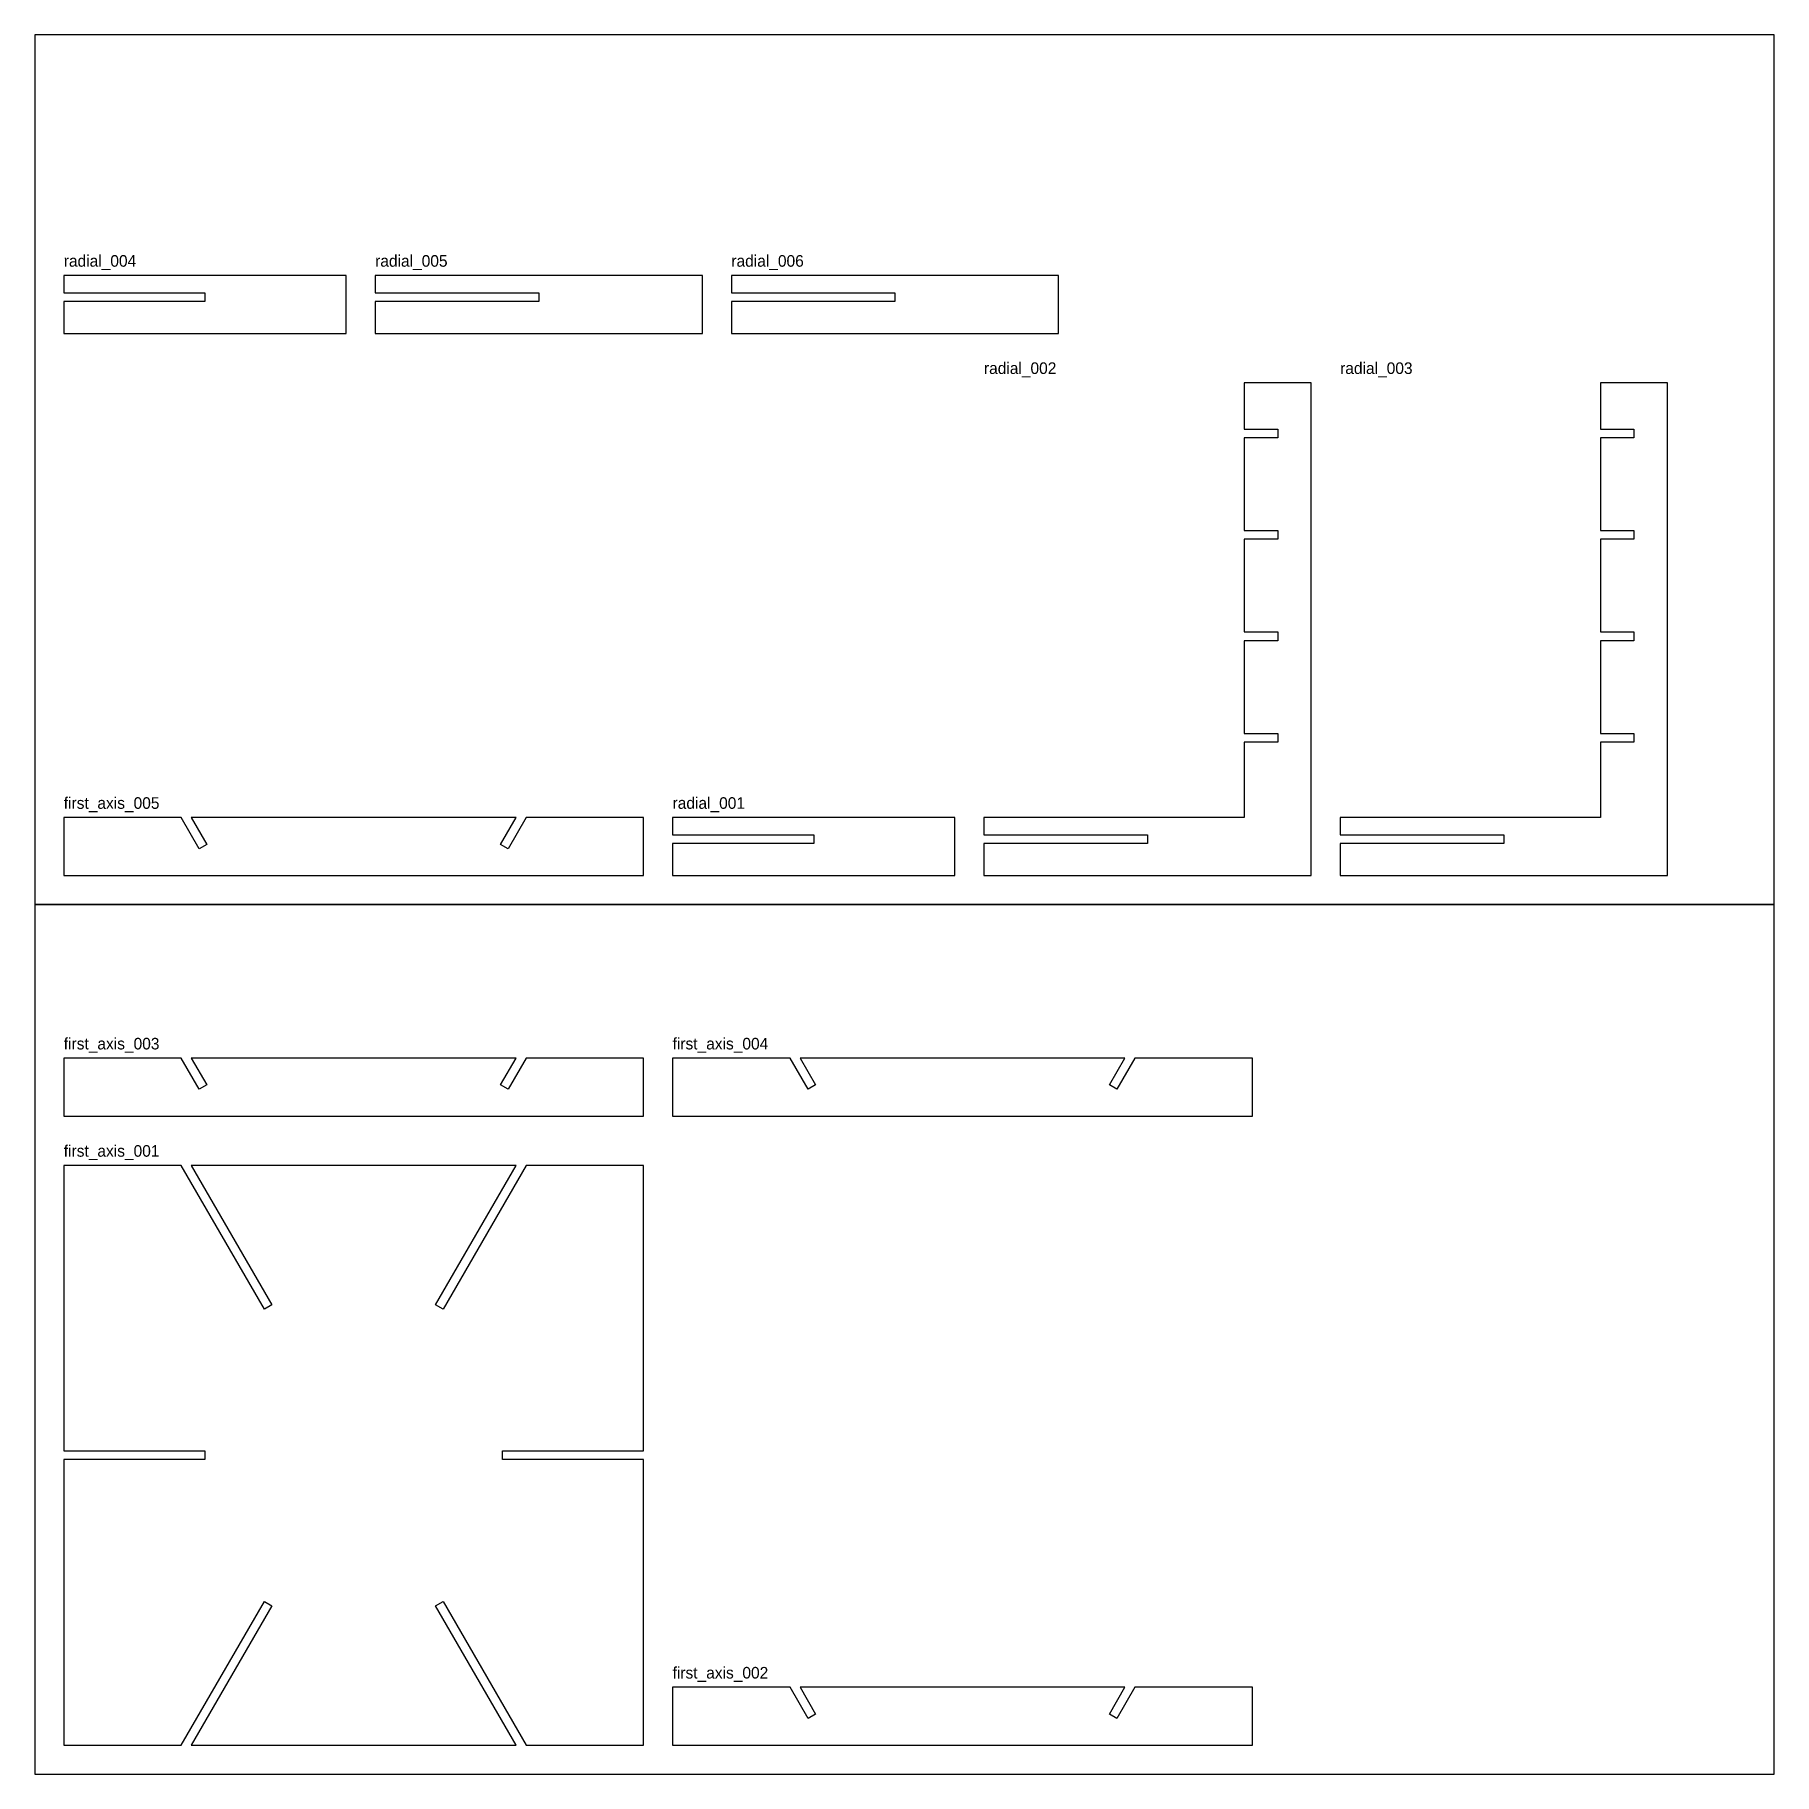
# Model space of a CAD drawing. Header units: metres. Extents: x 0 to 600, y 0 to 600.
import ezdxf

# ---------------------------------------------------------------- set-up
doc = ezdxf.new("R2010")
doc.units = ezdxf.units.M

msp = doc.modelspace()

# ---------------------------------------------------------------- linework, layer by layer
at = {"layer": 'first_axis_001'}
for p, q in [((50.532922, 210), (10, 210)), ((10, 210), (10, 111.5)), ((79.183929, 160.375), (50.532922, 210)), ((166.002976, 210), (53.997024, 210)), ((53.997024, 210), (81.782006, 161.875)), ((138.217994, 161.875), (166.002976, 210)), ((169.467078, 210), (140.816071, 160.375)), ((210, 210), (169.467078, 210)), ((210, 111.5), (210, 210)), ((81.782006, 161.875), (79.183929, 160.375)), ((140.816071, 160.375), (138.217994, 161.875)), ((10, 111.5), (58.700962, 111.5)), ((58.700962, 108.5), (10, 108.5)), ((10, 108.5), (10, 10)), ((58.700962, 111.5), (58.700962, 108.5)), ((161.299038, 108.5), (161.299038, 111.5)), ((161.299038, 111.5), (210, 111.5)), ((210, 108.5), (161.299038, 108.5)), ((210, 10), (210, 108.5)), ((50.532922, 10), (79.183929, 59.625)), ((81.782006, 58.125), (53.997024, 10)), ((79.183929, 59.625), (81.782006, 58.125)), ((138.217994, 58.125), (140.816071, 59.625)), ((166.002976, 10), (138.217994, 58.125)), ((140.816071, 59.625), (169.467078, 10)), ((10, 10), (50.532922, 10)), ((53.997024, 10), (166.002976, 10)), ((169.467078, 10), (210, 10))]:
    msp.add_line(p, q, dxfattribs=at)
at = {"layer": 'first_axis_002'}
for p, q in [((260.532922, 30), (220, 30)), ((220, 30), (220, 10)), ((266.739438, 19.25), (260.532922, 30)), ((376.002976, 30), (263.997024, 30)), ((263.997024, 30), (269.337514, 20.75)), ((370.662486, 20.75), (376.002976, 30)), ((379.467078, 30), (373.260562, 19.25)), ((420, 30), (379.467078, 30)), ((420, 10), (420, 30)), ((269.337514, 20.75), (266.739438, 19.25)), ((373.260562, 19.25), (370.662486, 20.75)), ((220, 10), (420, 10))]:
    msp.add_line(p, q, dxfattribs=at)
at = {"layer": 'first_axis_003'}
for p, q in [((50.532922, 247), (10, 247)), ((10, 247), (10, 227)), ((56.739438, 236.25), (50.532922, 247)), ((166.002976, 247), (53.997024, 247)), ((53.997024, 247), (59.337514, 237.75)), ((160.662486, 237.75), (166.002976, 247)), ((169.467078, 247), (163.260562, 236.25)), ((210, 247), (169.467078, 247)), ((210, 227), (210, 247)), ((59.337514, 237.75), (56.739438, 236.25)), ((163.260562, 236.25), (160.662486, 237.75)), ((10, 227), (210, 227))]:
    msp.add_line(p, q, dxfattribs=at)
at = {"layer": 'first_axis_004'}
for p, q in [((260.532922, 247), (220, 247)), ((220, 247), (220, 227)), ((266.739438, 236.25), (260.532922, 247)), ((376.002976, 247), (263.997024, 247)), ((263.997024, 247), (269.337514, 237.75)), ((370.662486, 237.75), (376.002976, 247)), ((379.467078, 247), (373.260562, 236.25)), ((420, 247), (379.467078, 247)), ((420, 227), (420, 247)), ((269.337514, 237.75), (266.739438, 236.25)), ((373.260562, 236.25), (370.662486, 237.75)), ((220, 227), (420, 227))]:
    msp.add_line(p, q, dxfattribs=at)
at = {"layer": 'first_axis_005'}
for p, q in [((50.532922, 330), (10, 330)), ((10, 330), (10, 310)), ((56.739438, 319.25), (50.532922, 330)), ((166.002976, 330), (53.997024, 330)), ((53.997024, 330), (59.337514, 320.75)), ((160.662486, 320.75), (166.002976, 330)), ((169.467078, 330), (163.260562, 319.25)), ((210, 330), (169.467078, 330)), ((210, 310), (210, 330)), ((59.337514, 320.75), (56.739438, 319.25)), ((163.260562, 319.25), (160.662486, 320.75)), ((10, 310), (210, 310))]:
    msp.add_line(p, q, dxfattribs=at)
at = {"layer": 'radial_001'}
for p, q in [((317.401924, 330), (220, 330)), ((220, 330), (220, 324)), ((317.401924, 320), (317.401924, 330)), ((220, 324), (268.700962, 324)), ((268.700962, 324), (268.700962, 321)), ((268.700962, 321), (220, 321)), ((220, 321), (220, 310)), ((317.401924, 310), (317.401924, 320)), ((220, 310), (317.401924, 310))]:
    msp.add_line(p, q, dxfattribs=at)
at = {"layer": 'radial_002'}
for p, q in [((440.273901, 480), (417.179891, 480)), ((417.179891, 480), (417.179891, 464)), ((440.273901, 310), (440.273901, 480)), ((417.179891, 464), (428.726896, 464)), ((428.726896, 464), (428.726896, 461)), ((428.726896, 461), (417.179891, 461)), ((417.179891, 461), (417.179891, 429)), ((417.179891, 429), (428.726896, 429)), ((428.726896, 426), (417.179891, 426)), ((417.179891, 426), (417.179891, 394)), ((428.726896, 429), (428.726896, 426)), ((417.179891, 394), (428.726896, 394)), ((428.726896, 391), (417.179891, 391)), ((417.179891, 391), (417.179891, 359)), ((428.726896, 394), (428.726896, 391)), ((417.179891, 359), (428.726896, 359)), ((428.726896, 356), (417.179891, 356)), ((417.179891, 356), (417.179891, 330)), ((428.726896, 359), (428.726896, 356)), ((417.179891, 330), (327.401924, 330)), ((327.401924, 330), (327.401924, 324)), ((327.401924, 324), (383.837913, 324)), ((383.837913, 324), (383.837913, 321)), ((383.837913, 321), (327.401924, 321)), ((327.401924, 321), (327.401924, 310)), ((327.401924, 310), (440.273901, 310))]:
    msp.add_line(p, q, dxfattribs=at)
at = {"layer": 'radial_003'}
for p, q in [((563.145879, 480), (540.051868, 480)), ((540.051868, 480), (540.051868, 464)), ((563.145879, 310), (563.145879, 480)), ((540.051868, 464), (551.598874, 464)), ((551.598874, 464), (551.598874, 461)), ((551.598874, 461), (540.051868, 461)), ((540.051868, 461), (540.051868, 429)), ((540.051868, 429), (551.598874, 429)), ((551.598874, 426), (540.051868, 426)), ((540.051868, 426), (540.051868, 394)), ((551.598874, 429), (551.598874, 426)), ((540.051868, 394), (551.598874, 394)), ((551.598874, 391), (540.051868, 391)), ((540.051868, 391), (540.051868, 359)), ((551.598874, 394), (551.598874, 391)), ((540.051868, 359), (551.598874, 359)), ((551.598874, 356), (540.051868, 356)), ((540.051868, 356), (540.051868, 330)), ((551.598874, 359), (551.598874, 356)), ((540.051868, 330), (450.273901, 330)), ((450.273901, 330), (450.273901, 324)), ((450.273901, 324), (506.70989, 324)), ((506.70989, 324), (506.70989, 321)), ((506.70989, 321), (450.273901, 321)), ((450.273901, 321), (450.273901, 310)), ((450.273901, 310), (563.145879, 310))]:
    msp.add_line(p, q, dxfattribs=at)
at = {"layer": 'radial_004'}
for p, q in [((107.401924, 517), (10, 517)), ((10, 517), (10, 511)), ((107.401924, 507), (107.401924, 517)), ((10, 511), (58.700962, 511)), ((58.700962, 511), (58.700962, 508)), ((58.700962, 508), (10, 508)), ((10, 508), (10, 497)), ((107.401924, 497), (107.401924, 507)), ((10, 497), (107.401924, 497))]:
    msp.add_line(p, q, dxfattribs=at)
at = {"layer": 'radial_005'}
for p, q in [((230.273901, 517), (117.401924, 517)), ((117.401924, 517), (117.401924, 511)), ((230.273901, 501.226497), (230.273901, 517)), ((117.401924, 511), (173.837913, 511)), ((173.837913, 511), (173.837913, 508)), ((173.837913, 508), (117.401924, 508)), ((117.401924, 508), (117.401924, 497)), ((230.273901, 497), (230.273901, 501.226497)), ((117.401924, 497), (230.273901, 497))]:
    msp.add_line(p, q, dxfattribs=at)
at = {"layer": 'radial_006'}
for p, q in [((353.145879, 517), (240.273901, 517)), ((240.273901, 517), (240.273901, 511)), ((353.145879, 512.773503), (353.145879, 517)), ((240.273901, 511), (296.70989, 511)), ((296.70989, 511), (296.70989, 508)), ((353.145879, 497), (353.145879, 512.773503)), ((296.70989, 508), (240.273901, 508)), ((240.273901, 508), (240.273901, 497)), ((240.273901, 497), (353.145879, 497))]:
    msp.add_line(p, q, dxfattribs=at)
at = {"layer": 'sheet_boundary'}
for p, q in [((600, 300), (0, 300)), ((0, 300), (0, 0)), ((600, 0), (600, 300)), ((0, 0), (600, 0))]:
    msp.add_line(p, q, dxfattribs=at)
at = {"layer": 'sheet_boundary_2'}
for p, q in [((600, 600), (0, 600)), ((0, 600), (0, 300)), ((600, 300), (600, 600)), ((0, 300), (600, 300))]:
    msp.add_line(p, q, dxfattribs=at)

# ---------------------------------------------------------------- texts
at = {"layer": 'first_axis_001'}
msp.add_text('first_axis_001', height=4, dxfattribs=at).set_placement((10, 213))
at = {"layer": 'first_axis_002'}
msp.add_text('first_axis_002', height=4, dxfattribs=at).set_placement((220, 33))
at = {"layer": 'first_axis_003'}
msp.add_text('first_axis_003', height=4, dxfattribs=at).set_placement((10, 250))
at = {"layer": 'first_axis_004'}
msp.add_text('first_axis_004', height=4, dxfattribs=at).set_placement((220, 250))
at = {"layer": 'first_axis_005'}
msp.add_text('first_axis_005', height=4, dxfattribs=at).set_placement((10, 333))
at = {"layer": 'radial_001'}
msp.add_text('radial_001', height=4, dxfattribs=at).set_placement((220, 333))
at = {"layer": 'radial_002'}
msp.add_text('radial_002', height=4, dxfattribs=at).set_placement((327.401924, 483))
at = {"layer": 'radial_003'}
msp.add_text('radial_003', height=4, dxfattribs=at).set_placement((450.273901, 483))
at = {"layer": 'radial_004'}
msp.add_text('radial_004', height=4, dxfattribs=at).set_placement((10, 520))
at = {"layer": 'radial_005'}
msp.add_text('radial_005', height=4, dxfattribs=at).set_placement((117.401924, 520))
at = {"layer": 'radial_006'}
msp.add_text('radial_006', height=4, dxfattribs=at).set_placement((240.273901, 520))

doc.saveas('drawing.dxf')
